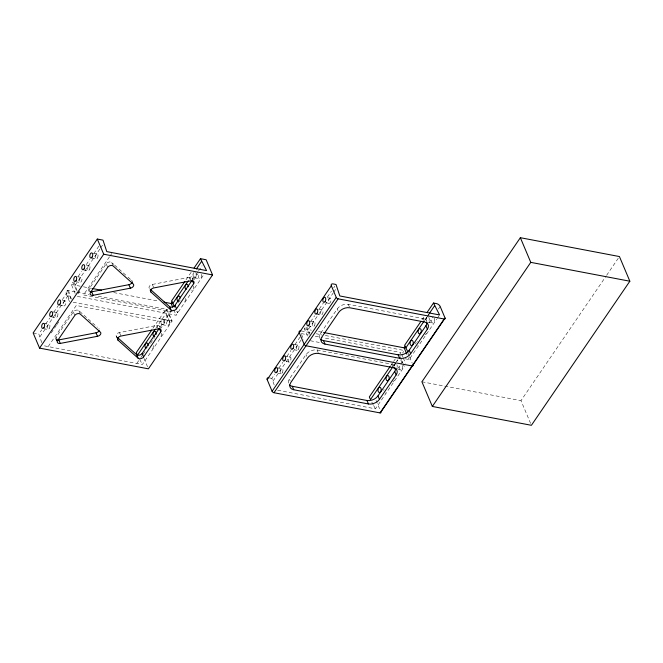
<?xml version="1.0" encoding="UTF-8"?>
<svg xmlns="http://www.w3.org/2000/svg" width="663" height="663" viewBox="0 0 663 663"><rect width="100%" height="100%" fill="white"/><g stroke="black" fill="none" stroke-linecap="round" stroke-linejoin="round"><path stroke-width="0.5" stroke-dasharray="3.31 2.49" d="M69.54 301.74L65.736 292.748L67.336 290.402L75.913 292.01M75.159 293.51L71.364 284.51L72.963 282.173L76.759 291.173M41.736 342.58L38.835 334.028L41.703 329.842M45.714 323.975L49.717 318.107M53.728 312.24L58.311 305.535M62.314 299.668L66.897 292.963L65.736 292.748M68.496 290.626L71.397 299.17M78.159 276.479L81.624 271.407M86.248 264.645L89.712 259.573M93.756 253.656L98.953 246.048M39.971 336.713L68.032 295.648L66.897 292.963M77.016 290.941L75.251 285.082L100.088 248.733M100.66 247.887L102.972 244.506M51.208 332.934L56.363 325.392M56.935 324.555L59.231 321.199M77.903 293.866L80.787 289.64M48.2 346.567L76.245 305.477L164.88 322.367L160.869 328.235M109.453 256.871L83.48 294.936L172.098 311.792M110.05 256.051L111.765 253.49M56.363 339.539A3.348 2.196 -22.9 0 1 56.156 337.061L73.336 311.925A3.348 2.196 -22.9 0 1 78.814 310.607L97.378 327.298M89.53 291.596A3.348 2.196 -22.9 0 1 89.041 288.944L106.213 263.799A3.348 2.196 -22.9 0 1 111.691 262.482L113.92 264.487M152.904 328.276L164.358 311.511L165.518 311.734L170.457 323.428L164.358 311.511M165.957 309.173L172.057 321.091L142.404 364.493L43.551 345.688M186.021 279.811L191.217 272.203M165.518 311.734L167.117 309.389L96.077 295.847M155.764 328.442L165.493 314.196M189.461 279.115L194.085 272.352M160.073 327.199L171.734 310.127M192.734 279.396L197.98 271.714M198.569 270.86L202.066 265.739M136.818 363.432L140.249 358.376M140.829 357.564L142.545 355.028M143.117 354.216L145.404 350.835M150.559 343.318L154.57 337.426M178.455 302.494L180.187 299.941M194.044 279.678L198.088 273.736M77.314 296.402L176.085 315.198L204.245 273.976M307.433 336.058L304.392 328.856L305.991 326.519L309.033 333.713M274.184 384.971L271.871 378.374L274.755 374.147M278.8 368.23L282.844 362.321M286.888 356.404L290.933 350.487M294.969 344.569L300.745 336.116M310.615 321.671L314.66 315.754M319.276 308.991L323.32 303.074M327.365 297.157L331.409 291.239M333.721 287.858L334.873 286.167M273.007 381.059L301.88 338.801M309.754 334.309L308.287 329.42L333.116 293.079M333.696 292.234L336.58 288.007M288.355 383.065A8.437 5.519 -22.9 0 1 289.333 379.045L306.066 354.556A8.437 5.519 -22.9 0 1 317.08 349.981L391.758 364.186A8.437 5.519 -22.9 0 1 395.687 367.401M319.989 338.445A8.437 5.519 -22.9 0 1 320.544 333.373L337.276 308.883A8.437 5.519 -22.9 0 1 348.282 304.3L422.961 318.513A8.437 5.519 -22.9 0 1 426.889 321.729M390.706 365.653L393.01 362.271M393.59 361.426L395.322 358.89M421.941 319.931L424.254 316.549M399.905 354.1L400.966 352.542L323.362 337.774M393.565 365.794L395.877 362.421M396.457 361.575L397.609 359.885M424.809 320.08L426.541 317.544M427.113 316.699L428.853 314.163M393.814 365.893L396.142 362.479M396.731 361.625L397.899 359.918M402.565 353.089L403.726 351.382M425.306 319.798L427.055 317.237M427.643 316.384L429.392 313.823M397.593 368.769L404.016 359.379M429.094 322.674L433.171 316.699M438.425 309.016L440.174 306.455M277.673 390.234L375.432 408.839L404.306 366.581L403.17 363.879M405.085 358.774L409.112 359.545L436.702 319.168M437.282 318.323L439.014 315.787M530.599 423.4L520.985 400.643L606.032 276.164M606.62 275.311L618.264 258.255M149.308 288.405A3.348 2.196 -22.9 0 1 152.341 284.427L189.568 277.308A3.348 2.196 -22.9 0 1 192.577 279.33M117.351 338.47L116.613 336.721A3.348 2.196 -22.9 0 1 116.539 334.351A3.348 2.196 -22.9 0 1 119.456 332.553L156.692 325.434A3.348 2.196 -22.9 0 1 159.7 327.447M93.599 253.258L97.32 253.962M327.563 297.778L330.348 298.309A2.602 1.21 -74.8 0 1 330.389 302.369A2.602 1.21 -74.8 0 1 328.376 301.806A2.602 1.21 -74.8 0 1 330.406 298.325M91.66 258.172L96.069 259.018M194.334 277.714L199.613 278.717M325.574 302.684L329.097 303.356M428.248 322.226L432.649 323.063M86.513 265.167L89.298 265.697M318.613 309.339L322.334 310.044A2.602 1.21 -74.8 0 1 322.375 314.105A2.602 1.21 -74.8 0 1 320.353 313.541A2.602 1.21 -74.8 0 1 322.392 310.06M83.637 269.916L88.046 270.753M316.674 314.254L321.083 315.099M77.563 276.728L81.284 277.441A2.602 1.21 -74.8 0 1 81.325 281.502A2.602 1.21 -74.8 0 1 79.303 280.938A2.602 1.21 -74.8 0 1 81.334 277.457M310.591 321.074L314.312 321.787M75.615 281.651L80.024 282.488M307.765 325.831L313.06 326.834M71.364 284.51L82.452 286.623M83.455 286.814L91.519 288.347M113.696 292.565L159.045 301.201M304.392 328.856L311.453 330.199M318.505 331.541L322.541 332.312M301.052 330.878L310.16 332.611M316.234 333.762L321.298 334.732M325.351 335.503L403.303 350.329M301.184 333.555L308.245 334.898M315.298 336.24L322.351 337.583M76.925 292.201L89.016 294.505M310.342 340.749L319.417 342.473M73.22 302.253L172.073 321.066L167.117 309.389M62.455 300.38L65.239 300.911A2.602 1.21 -74.8 0 1 65.281 304.972A2.602 1.21 -74.8 0 1 63.258 304.408A2.602 1.21 -74.8 0 1 65.297 300.927M162.916 319.508A2.602 1.575 -84.1 0 1 163.769 323.602A2.602 1.575 -84.1 0 1 161.076 323.138A2.602 1.575 -84.1 0 1 162.916 319.508L168.501 320.56M293.626 344.37L298.275 345.257M59.579 305.129L63.988 305.966M162.253 324.663L167.54 325.666M294.372 349.807L297.024 350.313M397.933 369.515L400.568 370.012M421.917 381.789L520.985 400.643M53.504 311.941L57.225 312.654M284.676 355.932L290.253 356.992A2.602 1.21 -74.8 0 1 290.295 361.062A2.602 1.21 -74.8 0 1 288.272 360.498A2.602 1.21 -74.8 0 1 290.311 357.009M51.557 316.864L55.965 317.701M286.358 361.542L289.002 362.048M43.625 323.329L49.203 324.389M277.59 367.849L282.231 368.736M43.543 328.599L47.951 329.436M278.336 373.277L280.979 373.783M33.15 332.95L38.835 334.028M268.971 377.827L271.871 378.374M114.658 265.159L127.288 276.504M128.034 277.167L131.001 279.844M400.701 359.86L403.402 364.899M371.819 402.126L373.178 404.645M373.625 405.483L375.432 408.839M176.781 311.179L177.684 312.853L176.922 311.055M139.694 359.462L142.404 364.493M116.282 336.298L116.854 337.492M55.932 339.075L56.861 341.072L55.808 338.793L56.546 340.55M422.961 318.513L423.698 320.254M409.228 356.089L408.093 353.404A3.373 1.79 34.3 0 0 407.869 352.965M409.61 356.992L412.262 363.258M408.358 357.747L409.112 359.545M401.728 354.34L402.864 357.042M403.245 357.937L405.524 363.341M400.129 356.677L402.789 362.976M391.758 364.186L392.861 366.796M348.282 304.3L349.384 306.911M376.012 400.353L379.965 409.701M337.276 308.883L338.006 310.615M320.544 333.373L321.273 335.105M317.08 349.981L318.182 352.583M307.533 327.63L308.287 329.42M301.566 334.45L303.845 339.854M306.066 354.556L306.803 356.296M289.333 379.045L290.071 380.777M192.552 278.427L193.289 280.176M189.568 277.308L191.052 280.805M173.805 309.803L176.085 315.198M152.341 284.427L153.816 287.924M159.667 326.552L160.405 328.301M156.692 325.434L158.167 328.931M132.857 283.134L131.746 280.507A3.348 2.196 -22.9 0 1 132.078 280.921M111.691 262.482L113.166 265.987M106.213 263.799L107.696 267.297M143.995 358.401L147.6 366.937M119.456 332.553L120.939 336.05M89.041 288.944L90.516 292.441M74.123 282.397L75.251 285.082M78.814 310.607L80.289 314.113M67.336 290.402L71.14 299.403M73.336 311.925L74.811 315.422M56.156 337.061L57.64 340.567M68.032 295.648L69.499 300.53M394.054 366.283A2.602 1.575 -84.1 0 1 396.176 363.921M396.864 364.609A2.602 1.575 -84.1 0 1 396.971 367.551M402.226 365.487A2.594 1.401 -79.2 0 1 401.853 369.216A2.594 1.401 -79.2 0 1 399.789 369.225A2.594 1.401 -79.2 0 1 400.402 365.495M394.493 378.664A2.594 1.401 -79.2 0 1 394.485 378.929M394.112 380.438A2.594 1.401 -79.2 0 1 392.844 381.747M385.667 392.902A2.594 1.401 -79.2 0 1 385.41 393.176M383.695 390.416A2.594 1.401 -79.2 0 1 384.034 389.488M428.779 317.403A2.602 1.575 -84.1 0 1 428.464 321.605M426.218 320.685A2.602 1.575 -84.1 0 1 426.864 317.428M417.963 345.622A2.594 1.401 -79.2 0 1 417.74 345.953M415.676 343.998A2.594 1.401 -79.2 0 1 416.223 342.348M417.284 341.437A2.594 1.401 -79.2 0 1 417.574 341.437M426.284 333.265A2.594 1.401 -79.2 0 1 425.223 334.691M434.116 318.265A2.594 1.401 -79.2 0 1 434.008 322.143A2.594 1.401 -79.2 0 1 431.82 322.152A2.594 1.401 -79.2 0 1 432.74 318.273M98.862 328.633A3.348 2.196 -22.9 0 1 99.193 329.047M195.295 272.659A2.602 1.575 -84.1 0 1 195.568 272.849M195.999 273.504A2.602 1.575 -84.1 0 1 195.361 277.333A2.602 1.575 -84.1 0 1 193.157 276.231A2.602 1.575 -84.1 0 1 194.334 272.667M147.634 347.263A2.602 1.575 -84.1 0 1 147.509 347.445M161.308 333.207A2.594 1.401 -79.2 0 1 160.935 336.381A2.594 1.401 -79.2 0 1 159.128 337.21M153.418 345.564A2.594 1.401 -79.2 0 1 152.747 348.398A2.594 1.401 -79.2 0 1 151.106 348.945M185.466 298.391A2.594 1.401 -79.2 0 1 184.886 301.358A2.594 1.401 -79.2 0 1 183.187 301.996M193.248 285.927A2.594 1.401 -79.2 0 1 193.008 289.449A2.594 1.401 -79.2 0 1 190.994 290.021M201.345 274.349A2.594 1.401 -79.2 0 1 200.748 278.137A2.594 1.401 -79.2 0 1 198.734 277.623A2.594 1.401 -79.2 0 1 199.704 273.927M298.317 349.318A2.602 1.21 -74.8 0 0 298.333 345.274A2.602 1.21 -74.8 0 0 296.295 348.755A2.602 1.21 -74.8 0 0 298.317 349.318M282.272 372.797A2.602 1.21 -74.8 0 0 282.289 368.752A2.602 1.21 -74.8 0 0 280.258 372.233A2.602 1.21 -74.8 0 0 282.272 372.797M314.353 325.848A2.602 1.21 -74.8 0 0 314.37 321.804A2.602 1.21 -74.8 0 0 312.331 325.284A2.602 1.21 -74.8 0 0 314.353 325.848M89.339 269.766A2.602 1.21 -74.8 0 0 89.356 265.714A2.602 1.21 -74.8 0 0 87.317 269.203A2.602 1.21 -74.8 0 0 89.339 269.766M97.362 258.023A2.602 1.21 -74.8 0 0 97.378 253.979A2.602 1.21 -74.8 0 0 95.339 257.459A2.602 1.21 -74.8 0 0 97.362 258.023M57.267 316.715A2.602 1.21 -74.8 0 0 57.275 312.671A2.602 1.21 -74.8 0 0 55.244 316.152A2.602 1.21 -74.8 0 0 57.267 316.715M49.244 328.45A2.602 1.21 -74.8 0 0 49.261 324.406A2.602 1.21 -74.8 0 0 47.222 327.887A2.602 1.21 -74.8 0 0 49.244 328.45M168.85 324.82A2.594 1.401 -79.2 0 0 168.642 320.602A2.594 1.401 -79.2 0 0 166.57 323.925A2.594 1.401 -79.2 0 0 168.85 324.82"/><path stroke-width="0.99" d="M200.458 258.678L206.558 270.595L106.776 251.609L102.997 240.13L97.304 239.053L33.15 332.95L39.556 348.116L148.404 368.835L212.558 274.93L206.143 259.763L200.458 258.678L194.102 267.976M39.556 348.116L103.718 254.219L97.304 239.053M151.761 329.95L136.305 352.575L137.44 355.26L155.183 329.279M184.869 281.502L171.584 300.944L174.518 306.986M172.662 307.102L171.145 303.505L172.206 301.938M172.72 303.621L188.309 280.805M196.397 268.971L201.593 261.363M117.351 337.384L136.661 354.738A3.348 2.196 -22.9 0 0 142.139 353.429L159.319 328.284L160.794 331.782L143.614 356.926A3.348 2.196 -22.9 0 1 138.144 358.244L118.089 340.218L117.351 338.47M150.236 289.259L169.546 306.613A3.348 2.196 -22.9 0 0 175.015 305.303L192.195 280.159L193.679 283.665L176.499 308.801A3.348 2.196 -22.9 0 1 171.021 310.118L150.965 292.093L150.228 290.344M433.494 303.024L436.387 303.579A3.373 1.79 34.3 0 1 440.174 306.455L445.088 318.107L380.935 412.005A1.691 0.895 34.3 0 1 380.04 412.908L273.985 392.728A1.691 0.895 34.3 0 1 272.095 391.294L267.172 379.642L331.334 285.745A3.373 1.79 34.3 0 1 333.133 283.921L336.025 284.477L339.812 295.955L439.586 314.942L433.494 303.024L427.138 312.323M272.095 391.294L336.249 297.389L331.334 285.745M273.985 392.728L338.138 298.831L444.193 319.011A1.691 0.895 34.3 0 0 445.088 318.107M390.126 366.498L369.332 396.922L370.468 399.607L392.993 366.639M420.79 321.621L404.612 345.282L408.01 352.169M406.833 354.141L404.173 347.843L405.242 346.285M405.748 347.967L424.229 320.925M429.425 313.317L434.621 305.709M289.524 385.004A8.437 5.519 -22.9 0 0 292.275 386.28L366.962 400.485A8.437 5.519 -22.9 0 0 377.968 395.91L394.7 371.421A8.437 5.519 -22.9 0 0 395.778 368.562M320.735 339.332A8.437 5.519 -22.9 0 0 323.486 340.6L398.165 354.813A8.437 5.519 -22.9 0 0 409.179 350.238L425.911 325.748A8.437 5.519 -22.9 0 0 426.98 322.301M379.435 399.383L396.167 374.902A8.437 5.519 -22.9 0 0 393.225 367.667L318.547 353.454A8.437 5.519 -22.9 0 0 307.533 358.028L290.808 382.518A8.437 5.519 -22.9 0 0 293.75 389.753L368.429 403.966A8.437 5.519 -22.9 0 0 379.435 399.383L377.968 395.91M410.646 353.711L427.378 329.221A8.437 5.519 -22.9 0 0 424.436 321.994L349.757 307.781A8.437 5.519 -22.9 0 0 338.743 312.356L322.011 336.845A8.437 5.519 -22.9 0 0 324.953 344.08L399.632 358.293A8.437 5.519 -22.9 0 0 410.646 353.711L409.179 350.238M380.04 412.908L444.193 319.011M520.356 237.702L421.917 381.789L432.334 406.444L531.403 425.298L629.85 281.211L619.433 256.556L520.356 237.702L530.773 262.357L629.85 281.211M432.334 406.444L530.773 262.357M90.582 291.861A3.348 2.196 -22.9 0 0 91.668 291.795L128.895 284.676A3.348 2.196 -22.9 0 0 132.169 282.156M93.143 295.3L130.379 288.173A3.348 2.196 -22.9 0 0 133.296 286.375A3.348 2.196 -22.9 0 0 133.222 284.013L113.166 265.987A3.348 2.196 -22.9 0 0 107.696 267.297L90.516 292.441A3.348 2.196 -22.9 0 0 93.143 295.3L91.668 291.795M57.333 339.937A3.348 2.196 -22.9 0 0 58.783 339.92L96.019 332.801A3.348 2.196 -22.9 0 0 99.152 330.638M60.267 343.417L97.494 336.298A3.348 2.196 -22.9 0 0 100.42 334.5A3.348 2.196 -22.9 0 0 100.345 332.13L80.289 314.113A3.348 2.196 -22.9 0 0 74.811 315.422L57.64 340.567A3.348 2.196 -22.9 0 0 60.267 343.417L58.783 339.92M103.718 254.219L212.558 274.93M92.53 288.538L101.596 290.27M164.084 302.162L171.145 303.505M323.544 332.503L404.173 347.843M425.911 325.748L427.378 329.221M398.165 354.813L399.632 358.293M394.7 371.421L396.167 374.902M366.962 400.485L368.429 403.966M323.486 340.6L324.953 344.08M292.275 386.28L293.75 389.753M175.015 305.303L176.499 308.801M169.546 306.613L171.021 310.118M128.895 284.676L130.379 288.173M142.139 353.429L143.614 356.926M136.661 354.738L138.144 358.244M96.019 332.801L97.494 336.298M396.134 368.777A2.602 1.575 -84.1 0 1 394.137 367.634M413.016 365.056A1.691 0.895 34.3 0 1 412.113 365.959L306.066 345.779A1.691 0.895 34.3 0 1 304.176 344.337L299.253 332.693A3.373 1.79 34.3 0 1 300.322 330.82M267.172 379.642A3.373 1.79 34.3 0 1 268.242 377.769M338.138 298.831A1.691 0.895 34.3 0 1 336.249 297.389M193.679 283.665A3.348 2.196 -22.9 0 0 191.052 280.805L153.816 287.924A3.348 2.196 -22.9 0 0 150.899 289.723A3.348 2.196 -22.9 0 0 150.965 292.093M160.794 331.782A3.348 2.196 -22.9 0 0 158.167 328.931L120.939 336.05A3.348 2.196 -22.9 0 0 118.014 337.848A3.348 2.196 -22.9 0 0 118.089 340.218M178.687 301.176A2.602 1.575 -84.1 0 1 177.038 299.054A2.602 1.575 -84.1 0 1 178.463 296.071A2.602 1.575 -84.1 0 1 180.203 297.994M186.162 289.408A2.602 1.575 -84.1 0 1 185.093 286.557A2.602 1.575 -84.1 0 1 186.875 284.278A2.602 1.575 -84.1 0 1 188.234 286.764M154.819 336.323A2.602 1.575 -84.1 0 1 152.996 334.475A2.602 1.575 -84.1 0 1 154.346 331.309A2.602 1.575 -84.1 0 1 156.145 333.207M156.128 334.028A2.602 1.575 -84.1 0 1 156.062 334.467M146.216 348.133A2.602 1.575 -84.1 0 1 144.99 345.307A2.602 1.575 -84.1 0 1 146.855 342.978A2.602 1.575 -84.1 0 1 148.114 345.771M388.783 379.684A2.602 1.575 -84.1 0 0 387.93 375.589A2.602 1.575 -84.1 0 0 386.09 379.219A2.602 1.575 -84.1 0 0 388.783 379.684M380.761 391.427A2.602 1.575 -84.1 0 0 379.916 387.325A2.602 1.575 -84.1 0 0 378.067 390.955A2.602 1.575 -84.1 0 0 380.761 391.427M293.046 348.456A2.594 1.401 -79.2 0 0 292.839 344.238A2.594 1.401 -79.2 0 0 290.759 347.561A2.594 1.401 -79.2 0 0 293.046 348.456M285.024 360.191A2.594 1.401 -79.2 0 0 284.817 355.973A2.594 1.401 -79.2 0 0 282.736 359.296A2.594 1.401 -79.2 0 0 285.024 360.191M277.01 371.926A2.594 1.401 -79.2 0 0 276.794 367.708A2.594 1.401 -79.2 0 0 274.722 371.031A2.594 1.401 -79.2 0 0 277.01 371.926M412.842 344.478A2.602 1.575 -84.1 0 0 411.988 340.376A2.602 1.575 -84.1 0 0 410.148 344.006A2.602 1.575 -84.1 0 0 412.842 344.478M420.864 332.735A2.602 1.575 -84.1 0 0 420.01 328.641A2.602 1.575 -84.1 0 0 418.162 332.271A2.602 1.575 -84.1 0 0 420.864 332.735M309.082 324.978A2.594 1.401 -79.2 0 0 308.875 320.759A2.594 1.401 -79.2 0 0 306.795 324.083A2.594 1.401 -79.2 0 0 309.082 324.978M317.105 313.243A2.594 1.401 -79.2 0 0 316.897 309.024A2.594 1.401 -79.2 0 0 314.817 312.348A2.594 1.401 -79.2 0 0 317.105 313.243M325.119 301.508A2.594 1.401 -79.2 0 0 324.911 297.289A2.594 1.401 -79.2 0 0 322.84 300.604A2.594 1.401 -79.2 0 0 325.119 301.508M60.01 304.11A2.594 1.401 -79.2 0 0 59.803 299.891A2.594 1.401 -79.2 0 0 57.722 303.215A2.594 1.401 -79.2 0 0 60.01 304.11M51.996 315.845A2.594 1.401 -79.2 0 0 51.78 311.627A2.594 1.401 -79.2 0 0 49.708 314.95A2.594 1.401 -79.2 0 0 51.996 315.845M43.973 327.588A2.594 1.401 -79.2 0 0 43.766 323.37A2.594 1.401 -79.2 0 0 41.686 326.685A2.594 1.401 -79.2 0 0 43.973 327.588M76.054 280.631A2.594 1.401 -79.2 0 0 75.839 276.421A2.594 1.401 -79.2 0 0 73.767 279.736A2.594 1.401 -79.2 0 0 76.054 280.631M84.068 268.896A2.594 1.401 -79.2 0 0 83.861 264.678A2.594 1.401 -79.2 0 0 81.781 268.001A2.594 1.401 -79.2 0 0 84.068 268.896M92.091 257.161A2.594 1.401 -79.2 0 0 91.884 252.943A2.594 1.401 -79.2 0 0 89.803 256.266A2.594 1.401 -79.2 0 0 92.091 257.161"/></g></svg>
